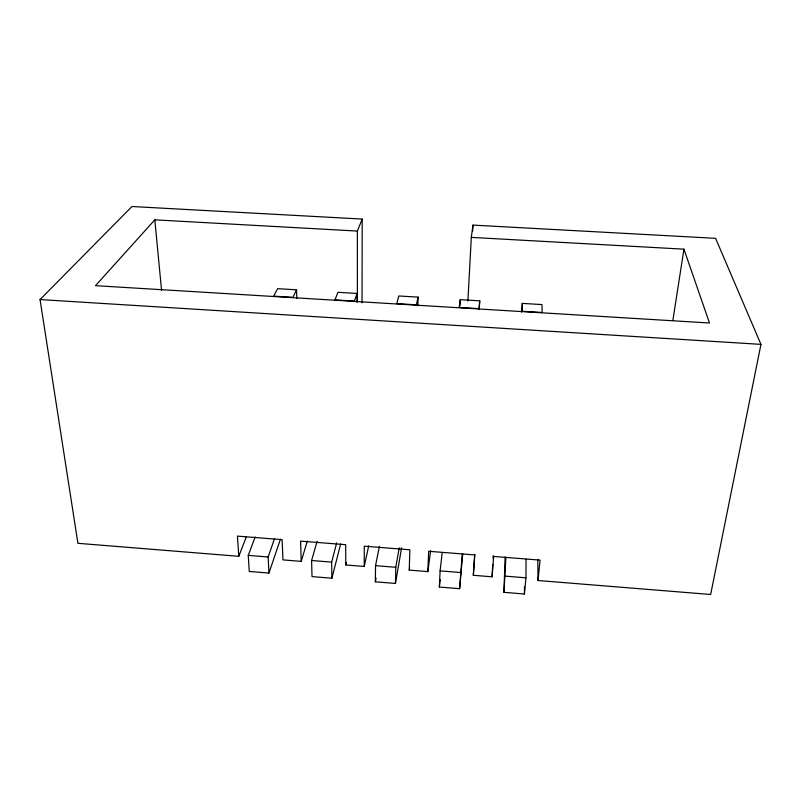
<?xml version="1.0" encoding="UTF-8"?>
<svg xmlns="http://www.w3.org/2000/svg" width="801" height="801" viewBox="0 0 801 801"><rect width="100%" height="100%" fill="white"/><g stroke="black" fill="none" stroke-linecap="round" stroke-linejoin="round"><path stroke-width="1.2" d="M362.042 302.718L362.202 219.063L131.975 206.518L40.05 299.564L77.917 543.308L238.788 556.315L246.408 536.62M238.788 556.315L237.446 536.109L282.112 539.654L282.963 559.889L301.216 561.371L300.565 541.116L345.672 544.69L345.812 564.975L364.235 566.467L364.295 546.172L409.842 549.786L409.261 570.102L427.854 571.614L430.638 550.708M505.111 556.935L503.949 592.329L524.425 594.012L525.957 577.811L526.057 559.158M524.425 594.012L524.475 586.662M401.601 547.764L395.454 583.438L375.369 581.796L375.529 565.656L379.444 546.292M522.312 303.399L522.192 311.259L542.157 312.47L541.967 304.58L522.312 303.399L521.611 312.12M395.454 583.438L395.794 567.298L399.208 547.854M417.862 305.812L418.112 297.131L398.818 295.97L396.775 303.629L416.37 304.821L418.112 297.131M503.949 592.329L505.882 557.556M427.854 571.614L428.655 551.278L474.643 554.923L473.321 575.288L492.104 576.81L493.646 556.435L540.084 560.119L538.012 580.515L710.657 594.482L760.95 344.37L715.593 238.328L472.96 225.101L471.308 237.386L467.894 301.036M462.738 553.871L459.624 588.695L439.349 587.033L440.089 570.873L442.242 552.51M492.104 576.81L492.705 564.375M493.015 558.167L493.136 555.684M459.964 305.882L460.275 299.664L479.749 300.836L479.238 309.546M472.63 231.319L472.96 225.101M459.624 588.695L462.217 554.092M473.321 575.288L474.863 554.222M479.749 300.836L478.968 308.625L459.183 307.424L460.275 299.664M439.349 587.033L440.21 579.604M672.88 320.37L683.934 249.171L471.308 237.386M409.261 570.102L409.641 567.659M375.369 581.796L376.1 578.112M364.235 566.467L368.72 545.781M345.812 564.975L346.392 562.552M317.106 541.346L311.589 560.5L312.01 576.6L331.894 578.232L340.675 543.889M331.894 578.232L331.654 562.122L336.68 542.898M301.216 561.371L307.324 541.096M255.169 536.95L248.26 555.383L249.251 571.453L268.956 573.065L280.47 539.113M268.956 573.065L268.145 556.985L274.573 538.492M357.046 293.456L354.362 301.056L334.948 299.874L337.922 292.305L357.046 293.456L357.046 302.107M357.386 301.847L357.356 231.068L362.202 219.063M296.54 289.812L292.936 297.321L273.702 296.15L277.597 288.67L296.54 289.812L296.801 298.553M357.356 231.068L154.823 219.844L95.489 285.667L709.496 323.003L683.934 249.171M40.05 299.564L760.95 344.37M248.26 555.383L268.145 556.985M311.589 560.5L331.654 562.122M375.529 565.656L395.794 567.298M440.089 570.873L460.555 572.525M505.291 576.139L525.957 577.811M154.823 219.844L161.582 290.593M537.791 559.428L538.012 580.515"/></g></svg>
